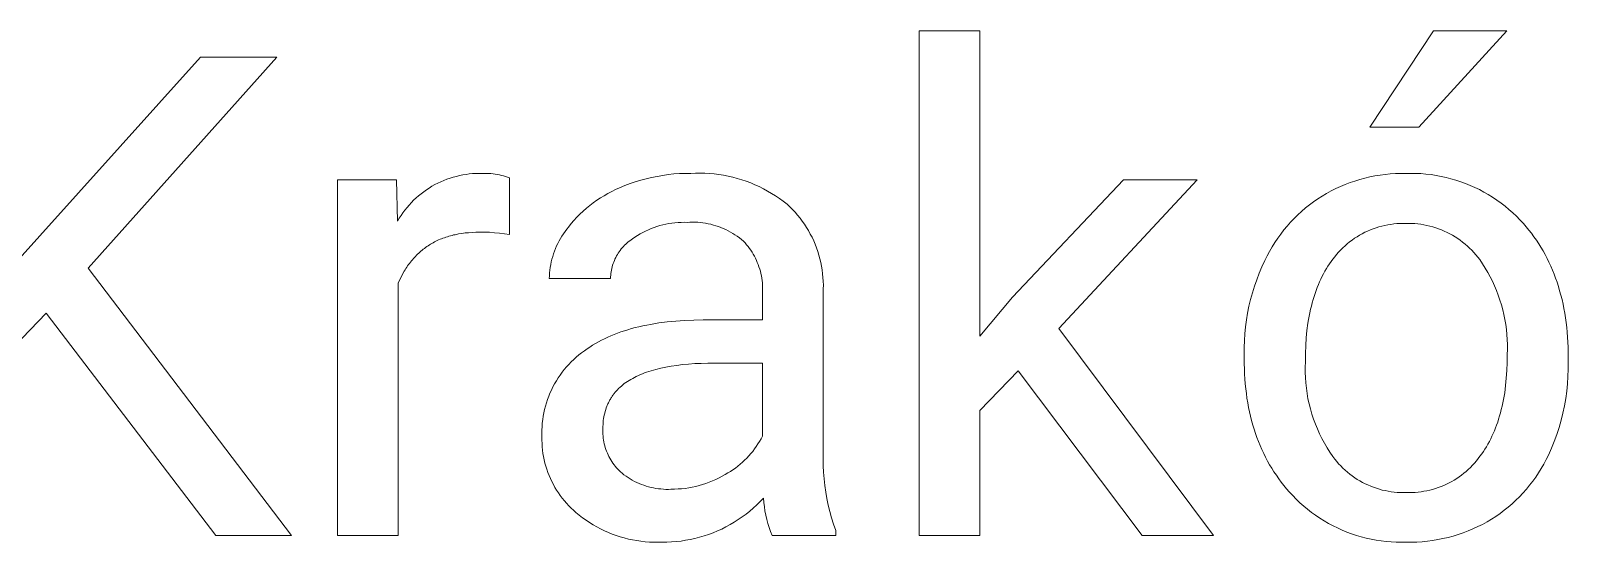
# Model space of a CAD drawing. Header units: millimetres. Extents: x 578 to 4608, y -138 to 2677.
# Drawn here: x 3871.7 to 3994.2, y 179.6 to 220.4 of the extents above; entities that cross this region are included whole.
import ezdxf

# ---------------------------------------------------------------- set-up
doc = ezdxf.new("R2010")
doc.units = ezdxf.units.MM
doc.header["$MEASUREMENT"] = 0
doc.layers.add('Domyślny', color=7, linetype='Continuous', true_color=0x000000)

msp = doc.modelspace()

# ---------------------------------------------------------------- linework, layer by layer
at = {"layer": 'Domyślny', "color": 18, "lineweight": 15, "true_color": 0x000000}
for p, q in [((3942.45, 180.17), (3942.45, 220.43)), ((3942.45, 220.43), (3947.3, 220.43)), ((3947.3, 220.43), (3947.3, 196.08)), ((3978.37, 212.74), (3983.43, 220.43)), ((3989.29, 220.43), (3982.27, 212.73)), ((3983.43, 220.43), (3989.29, 220.43)), ((3868.24, 199.46), (3885.21, 218.33)), ((3891.29, 218.33), (3876.27, 201.49)), ((3885.21, 218.33), (3891.29, 218.33)), ((3982.27, 212.73), (3978.37, 212.74)), ((3896.12, 180.17), (3896.12, 208.53)), ((3896.12, 208.53), (3900.83, 208.53)), ((3900.83, 208.53), (3900.91, 205.26)), ((3903.88, 208.16), (3904.11, 208.28)), ((3904.11, 208.28), (3904.35, 208.39)), ((3904.35, 208.39), (3904.59, 208.49)), ((3904.59, 208.49), (3904.84, 208.59)), ((3904.84, 208.59), (3905.09, 208.68)), ((3905.09, 208.68), (3905.34, 208.75)), ((3905.34, 208.75), (3905.59, 208.82)), ((3905.59, 208.82), (3905.85, 208.88)), ((3905.85, 208.88), (3906.1, 208.94)), ((3906.1, 208.94), (3906.36, 208.98)), ((3906.36, 208.98), (3906.62, 209.01)), ((3906.62, 209.01), (3906.89, 209.04)), ((3906.89, 209.04), (3907.15, 209.05)), ((3907.15, 209.05), (3907.41, 209.06)), ((3907.41, 209.06), (3907.67, 209.05)), ((3907.67, 209.05), (3907.84, 209.06)), ((3907.84, 209.06), (3908.01, 209.06)), ((3908.01, 209.06), (3908.18, 209.06)), ((3908.18, 209.06), (3908.35, 209.04)), ((3908.35, 209.04), (3908.52, 209.03)), ((3908.52, 209.03), (3908.68, 209)), ((3908.68, 209), (3908.85, 208.98)), ((3908.85, 208.98), (3909.02, 208.94)), ((3909.02, 208.94), (3909.18, 208.9)), ((3909.18, 208.9), (3909.34, 208.86)), ((3909.34, 208.86), (3909.5, 208.81)), ((3909.5, 208.81), (3909.66, 208.75)), ((3909.66, 208.75), (3909.82, 208.69)), ((3909.82, 208.69), (3909.82, 204.18)), ((3919.01, 208.08), (3919.43, 208.24)), ((3919.43, 208.24), (3919.85, 208.38)), ((3919.85, 208.38), (3920.28, 208.51)), ((3920.28, 208.51), (3920.71, 208.63)), ((3920.71, 208.63), (3921.15, 208.73)), ((3921.15, 208.73), (3921.59, 208.82)), ((3921.59, 208.82), (3922.03, 208.9)), ((3922.03, 208.9), (3922.47, 208.96)), ((3922.47, 208.96), (3922.92, 209.01)), ((3922.92, 209.01), (3923.37, 209.04)), ((3923.37, 209.04), (3923.81, 209.06)), ((3923.81, 209.06), (3924.26, 209.06)), ((3924.26, 209.06), (3924.64, 209.07)), ((3924.64, 209.07), (3925.01, 209.08)), ((3925.01, 209.08), (3925.39, 209.07)), ((3925.39, 209.07), (3925.76, 209.05)), ((3925.76, 209.05), (3926.13, 209.01)), ((3926.13, 209.01), (3926.51, 208.97)), ((3926.51, 208.97), (3926.88, 208.91)), ((3926.88, 208.91), (3927.24, 208.84)), ((3927.24, 208.84), (3927.61, 208.75)), ((3927.61, 208.75), (3927.97, 208.66)), ((3927.97, 208.66), (3928.33, 208.55)), ((3928.33, 208.55), (3928.68, 208.43)), ((3928.68, 208.43), (3929.04, 208.3)), ((3929.04, 208.3), (3929.38, 208.15)), ((3949.9, 199.2), (3958.73, 208.54)), ((3964.62, 208.54), (3953.59, 196.69)), ((3958.73, 208.54), (3964.62, 208.54)), ((3976.4, 208.17), (3976.79, 208.32)), ((3976.79, 208.32), (3977.18, 208.45)), ((3977.18, 208.45), (3977.57, 208.57)), ((3977.57, 208.57), (3977.97, 208.68)), ((3977.97, 208.68), (3978.37, 208.77)), ((3978.37, 208.77), (3978.77, 208.85)), ((3978.77, 208.85), (3979.18, 208.92)), ((3979.18, 208.92), (3979.58, 208.97)), ((3979.58, 208.97), (3979.99, 209.01)), ((3979.99, 209.01), (3980.4, 209.04)), ((3980.4, 209.04), (3980.81, 209.05)), ((3980.81, 209.05), (3981.22, 209.05)), ((3981.22, 209.05), (3981.63, 209.06)), ((3981.63, 209.06), (3982.03, 209.06)), ((3982.03, 209.06), (3982.44, 209.04)), ((3982.44, 209.04), (3982.84, 209)), ((3982.84, 209), (3983.25, 208.96)), ((3983.25, 208.96), (3983.65, 208.9)), ((3983.65, 208.9), (3984.04, 208.82)), ((3984.04, 208.82), (3984.44, 208.73)), ((3984.44, 208.73), (3984.83, 208.63)), ((3984.83, 208.63), (3985.22, 208.52)), ((3985.22, 208.52), (3985.61, 208.39)), ((3985.61, 208.39), (3985.99, 208.25)), ((3985.99, 208.25), (3986.36, 208.1)), ((3902.19, 206.91), (3902.38, 207.1)), ((3902.38, 207.1), (3902.58, 207.27)), ((3902.58, 207.27), (3902.78, 207.44)), ((3902.78, 207.44), (3902.99, 207.59)), ((3902.99, 207.59), (3903.21, 207.75)), ((3903.21, 207.75), (3903.43, 207.89)), ((3903.43, 207.89), (3903.65, 208.03)), ((3903.65, 208.03), (3903.88, 208.16)), ((3916.78, 206.91), (3917.07, 207.1)), ((3917.07, 207.1), (3917.36, 207.28)), ((3917.36, 207.28), (3917.66, 207.45)), ((3917.66, 207.45), (3917.97, 207.61)), ((3917.97, 207.61), (3918.28, 207.76)), ((3918.28, 207.76), (3918.6, 207.9)), ((3918.6, 207.9), (3919.01, 208.08)), ((3929.38, 208.15), (3929.72, 208)), ((3929.72, 208), (3930.06, 207.83)), ((3930.06, 207.83), (3930.39, 207.65)), ((3930.39, 207.65), (3930.71, 207.46)), ((3930.71, 207.46), (3931.03, 207.26)), ((3931.03, 207.26), (3931.34, 207.05)), ((3931.34, 207.05), (3931.64, 206.83)), ((3973.89, 206.8), (3974.22, 207.03)), ((3974.22, 207.03), (3974.57, 207.25)), ((3974.57, 207.25), (3974.92, 207.46)), ((3974.92, 207.46), (3975.28, 207.66)), ((3975.28, 207.66), (3975.65, 207.84)), ((3975.65, 207.84), (3976.03, 208.01)), ((3976.03, 208.01), (3976.4, 208.17)), ((3986.36, 208.1), (3986.73, 207.94)), ((3986.73, 207.94), (3987.1, 207.76)), ((3987.1, 207.76), (3987.45, 207.57)), ((3987.45, 207.57), (3987.8, 207.37)), ((3987.8, 207.37), (3988.15, 207.15)), ((3988.15, 207.15), (3988.49, 206.93)), ((3901.19, 205.7), (3901.34, 205.92)), ((3901.34, 205.92), (3901.49, 206.13)), ((3901.49, 206.13), (3901.66, 206.34)), ((3901.66, 206.34), (3901.83, 206.53)), ((3901.83, 206.53), (3902.01, 206.73)), ((3902.01, 206.73), (3902.19, 206.91)), ((3915.2, 205.56), (3915.44, 205.81)), ((3915.44, 205.81), (3915.69, 206.05)), ((3915.69, 206.05), (3915.95, 206.28)), ((3915.95, 206.28), (3916.22, 206.5)), ((3916.22, 206.5), (3916.49, 206.71)), ((3916.49, 206.71), (3916.78, 206.91)), ((3931.64, 206.83), (3931.94, 206.6)), ((3931.94, 206.6), (3932.16, 206.39)), ((3932.16, 206.39), (3932.37, 206.18)), ((3932.37, 206.18), (3932.58, 205.96)), ((3932.58, 205.96), (3932.78, 205.73)), ((3972.63, 205.75), (3972.93, 206.03)), ((3972.93, 206.03), (3973.24, 206.3)), ((3973.24, 206.3), (3973.56, 206.55)), ((3973.56, 206.55), (3973.89, 206.8)), ((3988.49, 206.93), (3988.82, 206.69)), ((3988.82, 206.69), (3989.14, 206.44)), ((3989.14, 206.44), (3989.45, 206.19)), ((3989.45, 206.19), (3989.75, 205.92)), ((3989.75, 205.92), (3990.05, 205.64)), ((3900.91, 205.26), (3901.04, 205.48)), ((3901.04, 205.48), (3901.19, 205.7)), ((3914.25, 204.42), (3914.38, 204.6)), ((3914.38, 204.6), (3914.52, 204.78)), ((3914.52, 204.78), (3914.74, 205.05)), ((3914.74, 205.05), (3914.96, 205.31)), ((3914.96, 205.31), (3915.2, 205.56)), ((3921.12, 204.65), (3920.89, 204.56)), ((3921.34, 204.74), (3921.12, 204.65)), ((3921.57, 204.82), (3921.34, 204.74)), ((3921.81, 204.89), (3921.57, 204.82)), ((3922.04, 204.95), (3921.81, 204.89)), ((3922.28, 205), (3922.04, 204.95)), ((3922.52, 205.05), (3922.28, 205)), ((3922.76, 205.09), (3922.52, 205.05)), ((3923.01, 205.12), (3922.76, 205.09)), ((3923.25, 205.14), (3923.01, 205.12)), ((3923.49, 205.15), (3923.25, 205.14)), ((3923.74, 205.16), (3923.49, 205.15)), ((3923.98, 205.15), (3923.74, 205.16)), ((3924.19, 205.16), (3923.98, 205.15)), ((3924.4, 205.17), (3924.19, 205.16)), ((3924.61, 205.17), (3924.4, 205.17)), ((3924.82, 205.16), (3924.61, 205.17)), ((3925.03, 205.14), (3924.82, 205.16)), ((3925.24, 205.11), (3925.03, 205.14)), ((3925.45, 205.08), (3925.24, 205.11)), ((3925.66, 205.04), (3925.45, 205.08)), ((3925.87, 205), (3925.66, 205.04)), ((3926.07, 204.94), (3925.87, 205)), ((3926.27, 204.88), (3926.07, 204.94)), ((3926.47, 204.82), (3926.27, 204.88)), ((3926.67, 204.74), (3926.47, 204.82)), ((3926.86, 204.66), (3926.67, 204.74)), ((3927.06, 204.58), (3926.86, 204.66)), ((3927.25, 204.48), (3927.06, 204.58)), ((3932.78, 205.73), (3932.97, 205.49)), ((3932.97, 205.49), (3933.15, 205.25)), ((3933.15, 205.25), (3933.32, 205)), ((3933.32, 205), (3933.49, 204.75)), ((3933.49, 204.75), (3933.64, 204.49)), ((3971.52, 204.55), (3971.78, 204.86)), ((3971.78, 204.86), (3972.05, 205.17)), ((3972.05, 205.17), (3972.33, 205.46)), ((3972.33, 205.46), (3972.63, 205.75)), ((3978.64, 204.64), (3978.41, 204.55)), ((3978.86, 204.72), (3978.64, 204.64)), ((3979.09, 204.79), (3978.86, 204.72)), ((3979.32, 204.85), (3979.09, 204.79)), ((3979.56, 204.91), (3979.32, 204.85)), ((3979.79, 204.95), (3979.56, 204.91)), ((3980.03, 204.99), (3979.79, 204.95)), ((3980.27, 205.03), (3980.03, 204.99)), ((3980.51, 205.05), (3980.27, 205.03)), ((3980.74, 205.06), (3980.51, 205.05)), ((3980.98, 205.07), (3980.74, 205.06)), ((3981.22, 205.07), (3980.98, 205.07)), ((3981.47, 205.07), (3981.22, 205.07)), ((3981.71, 205.06), (3981.47, 205.07)), ((3981.95, 205.05), (3981.71, 205.06)), ((3982.2, 205.03), (3981.95, 205.05)), ((3982.44, 205), (3982.2, 205.03)), ((3982.68, 204.96), (3982.44, 205)), ((3982.92, 204.91), (3982.68, 204.96)), ((3983.16, 204.85), (3982.92, 204.91)), ((3983.39, 204.79), (3983.16, 204.85)), ((3983.62, 204.72), (3983.39, 204.79)), ((3983.85, 204.64), (3983.62, 204.72)), ((3984.08, 204.55), (3983.85, 204.64)), ((3990.05, 205.64), (3990.33, 205.35)), ((3990.33, 205.35), (3990.61, 205.05)), ((3990.61, 205.05), (3990.83, 204.8)), ((3990.83, 204.8), (3991.04, 204.54)), ((3903.44, 203.35), (3903.34, 203.28)), ((3903.54, 203.41), (3903.44, 203.35)), ((3903.64, 203.47), (3903.54, 203.41)), ((3903.75, 203.53), (3903.64, 203.47)), ((3903.85, 203.59), (3903.75, 203.53)), ((3903.96, 203.64), (3903.85, 203.59)), ((3904.07, 203.7), (3903.96, 203.64)), ((3904.18, 203.75), (3904.07, 203.7)), ((3904.29, 203.8), (3904.18, 203.75)), ((3904.41, 203.84), (3904.29, 203.8)), ((3904.52, 203.89), (3904.41, 203.84)), ((3904.64, 203.93), (3904.52, 203.89)), ((3904.76, 203.97), (3904.64, 203.93)), ((3904.88, 204.01), (3904.76, 203.97)), ((3905, 204.05), (3904.88, 204.01)), ((3905.12, 204.08), (3905, 204.05)), ((3905.25, 204.11), (3905.12, 204.08)), ((3905.37, 204.15), (3905.25, 204.11)), ((3905.5, 204.17), (3905.37, 204.15)), ((3905.76, 204.23), (3905.5, 204.17)), ((3906.02, 204.27), (3905.76, 204.23)), ((3906.29, 204.31), (3906.02, 204.27)), ((3906.57, 204.33), (3906.29, 204.31)), ((3906.85, 204.35), (3906.57, 204.33)), ((3907.14, 204.37), (3906.85, 204.35)), ((3907.43, 204.37), (3907.14, 204.37)), ((3907.83, 204.37), (3907.43, 204.37)), ((3908.23, 204.36), (3907.83, 204.37)), ((3908.63, 204.33), (3908.23, 204.36)), ((3909.03, 204.29), (3908.63, 204.33)), ((3909.43, 204.24), (3909.03, 204.29)), ((3909.82, 204.18), (3909.43, 204.24)), ((3913.58, 203.27), (3913.67, 203.47)), ((3913.67, 203.47), (3913.77, 203.67)), ((3913.77, 203.67), (3913.88, 203.86)), ((3913.88, 203.86), (3914, 204.05)), ((3914, 204.05), (3914.12, 204.24)), ((3914.12, 204.24), (3914.25, 204.42)), ((3919.09, 203.42), (3919, 203.33)), ((3919.19, 203.51), (3919.09, 203.42)), ((3919.29, 203.6), (3919.19, 203.51)), ((3919.4, 203.68), (3919.29, 203.6)), ((3919.51, 203.76), (3919.4, 203.68)), ((3919.62, 203.84), (3919.51, 203.76)), ((3919.82, 203.98), (3919.62, 203.84)), ((3920.03, 204.11), (3919.82, 203.98)), ((3920.24, 204.23), (3920.03, 204.11)), ((3920.45, 204.35), (3920.24, 204.23)), ((3920.67, 204.46), (3920.45, 204.35)), ((3920.89, 204.56), (3920.67, 204.46)), ((3927.43, 204.38), (3927.25, 204.48)), ((3927.61, 204.27), (3927.43, 204.38)), ((3927.79, 204.16), (3927.61, 204.27)), ((3927.97, 204.04), (3927.79, 204.16)), ((3928.14, 203.92), (3927.97, 204.04)), ((3928.3, 203.79), (3928.14, 203.92)), ((3928.46, 203.65), (3928.3, 203.79)), ((3928.59, 203.51), (3928.46, 203.65)), ((3928.71, 203.37), (3928.59, 203.51)), ((3928.83, 203.23), (3928.71, 203.37)), ((3933.64, 204.49), (3933.79, 204.22)), ((3933.79, 204.22), (3933.93, 203.96)), ((3933.93, 203.96), (3934.06, 203.68)), ((3934.06, 203.68), (3934.18, 203.4)), ((3934.18, 203.4), (3934.29, 203.12)), ((3970.58, 203.2), (3970.8, 203.55)), ((3970.8, 203.55), (3971.03, 203.89)), ((3971.03, 203.89), (3971.27, 204.22)), ((3971.27, 204.22), (3971.52, 204.55)), ((3976.57, 203.44), (3976.39, 203.29)), ((3976.76, 203.59), (3976.57, 203.44)), ((3976.95, 203.74), (3976.76, 203.59)), ((3977.15, 203.88), (3976.95, 203.74)), ((3977.35, 204.01), (3977.15, 203.88)), ((3977.55, 204.13), (3977.35, 204.01)), ((3977.76, 204.25), (3977.55, 204.13)), ((3977.98, 204.36), (3977.76, 204.25)), ((3978.19, 204.46), (3977.98, 204.36)), ((3978.41, 204.55), (3978.19, 204.46)), ((3984.3, 204.45), (3984.08, 204.55)), ((3984.53, 204.35), (3984.3, 204.45)), ((3984.74, 204.24), (3984.53, 204.35)), ((3984.96, 204.12), (3984.74, 204.24)), ((3985.16, 204), (3984.96, 204.12)), ((3985.37, 203.86), (3985.16, 204)), ((3985.57, 203.72), (3985.37, 203.86)), ((3985.76, 203.58), (3985.57, 203.72)), ((3985.95, 203.42), (3985.76, 203.58)), ((3986.14, 203.26), (3985.95, 203.42)), ((3991.04, 204.54), (3991.25, 204.28)), ((3991.25, 204.28), (3991.44, 204.01)), ((3991.44, 204.01), (3991.64, 203.73)), ((3991.64, 203.73), (3991.82, 203.45)), ((3991.82, 203.45), (3992, 203.17)), ((3902.09, 202.17), (3902.01, 202.08)), ((3902.17, 202.26), (3902.09, 202.17)), ((3902.25, 202.35), (3902.17, 202.26)), ((3902.33, 202.44), (3902.25, 202.35)), ((3902.42, 202.53), (3902.33, 202.44)), ((3902.5, 202.61), (3902.42, 202.53)), ((3902.59, 202.7), (3902.5, 202.61)), ((3902.68, 202.78), (3902.59, 202.7)), ((3902.77, 202.85), (3902.68, 202.78)), ((3902.86, 202.93), (3902.77, 202.85)), ((3902.95, 203.01), (3902.86, 202.93)), ((3903.05, 203.08), (3902.95, 203.01)), ((3903.14, 203.15), (3903.05, 203.08)), ((3903.24, 203.22), (3903.14, 203.15)), ((3903.34, 203.28), (3903.24, 203.22)), ((3913.15, 202), (3913.21, 202.21)), ((3913.21, 202.21), (3913.27, 202.43)), ((3913.27, 202.43), (3913.33, 202.64)), ((3913.33, 202.64), (3913.41, 202.85)), ((3913.41, 202.85), (3913.49, 203.06)), ((3913.49, 203.06), (3913.58, 203.27)), ((3918.23, 202.23), (3918.18, 202.11)), ((3918.29, 202.35), (3918.23, 202.23)), ((3918.35, 202.47), (3918.29, 202.35)), ((3918.42, 202.59), (3918.35, 202.47)), ((3918.49, 202.7), (3918.42, 202.59)), ((3918.57, 202.81), (3918.49, 202.7)), ((3918.64, 202.92), (3918.57, 202.81)), ((3918.73, 203.03), (3918.64, 202.92)), ((3918.81, 203.13), (3918.73, 203.03)), ((3918.9, 203.23), (3918.81, 203.13)), ((3919, 203.33), (3918.9, 203.23)), ((3928.94, 203.08), (3928.83, 203.23)), ((3929.05, 202.93), (3928.94, 203.08)), ((3929.15, 202.78), (3929.05, 202.93)), ((3929.24, 202.62), (3929.15, 202.78)), ((3929.34, 202.46), (3929.24, 202.62)), ((3929.42, 202.29), (3929.34, 202.46)), ((3929.5, 202.12), (3929.42, 202.29)), ((3929.57, 201.95), (3929.5, 202.12)), ((3934.29, 203.12), (3934.39, 202.83)), ((3934.39, 202.83), (3934.48, 202.54)), ((3934.48, 202.54), (3934.56, 202.25)), ((3934.56, 202.25), (3934.62, 201.96)), ((3969.77, 201.61), (3970, 202.11)), ((3970, 202.11), (3970.18, 202.48)), ((3970.18, 202.48), (3970.38, 202.84)), ((3970.38, 202.84), (3970.58, 203.2)), ((3975.43, 202.22), (3975.29, 202.04)), ((3975.57, 202.41), (3975.43, 202.22)), ((3975.72, 202.6), (3975.57, 202.41)), ((3975.88, 202.78), (3975.72, 202.6)), ((3976.05, 202.95), (3975.88, 202.78)), ((3976.22, 203.12), (3976.05, 202.95)), ((3976.39, 203.29), (3976.22, 203.12)), ((3986.31, 203.1), (3986.14, 203.26)), ((3986.49, 202.93), (3986.31, 203.1)), ((3986.65, 202.75), (3986.49, 202.93)), ((3986.81, 202.56), (3986.65, 202.75)), ((3986.97, 202.38), (3986.81, 202.56)), ((3987.12, 202.18), (3986.97, 202.38)), ((3987.34, 201.85), (3987.12, 202.18)), ((3992, 203.17), (3992.17, 202.88)), ((3992.17, 202.88), (3992.33, 202.58)), ((3992.33, 202.58), (3992.49, 202.28)), ((3992.49, 202.28), (3992.64, 201.98)), ((3876.27, 201.49), (3892.47, 180.18)), ((3901.31, 201.03), (3901.19, 200.79)), ((3901.44, 201.25), (3901.31, 201.03)), ((3901.51, 201.36), (3901.44, 201.25)), ((3901.57, 201.47), (3901.51, 201.36)), ((3901.64, 201.58), (3901.57, 201.47)), ((3901.71, 201.68), (3901.64, 201.58)), ((3901.79, 201.78), (3901.71, 201.68)), ((3901.86, 201.88), (3901.79, 201.78)), ((3901.93, 201.98), (3901.86, 201.88)), ((3902.01, 202.08), (3901.93, 201.98)), ((3912.99, 200.67), (3913, 200.89)), ((3913, 200.89), (3913.01, 201.12)), ((3913.01, 201.12), (3913.04, 201.34)), ((3913.04, 201.34), (3913.07, 201.56)), ((3913.07, 201.56), (3913.11, 201.78)), ((3913.11, 201.78), (3913.15, 202)), ((3917.89, 200.94), (3917.88, 200.8)), ((3917.9, 201.07), (3917.89, 200.94)), ((3917.92, 201.21), (3917.9, 201.07)), ((3917.94, 201.34), (3917.92, 201.21)), ((3917.97, 201.47), (3917.94, 201.34)), ((3918, 201.6), (3917.97, 201.47)), ((3918.04, 201.73), (3918, 201.6)), ((3918.08, 201.86), (3918.04, 201.73)), ((3918.13, 201.98), (3918.08, 201.86)), ((3918.18, 202.11), (3918.13, 201.98)), ((3929.64, 201.78), (3929.57, 201.95)), ((3929.7, 201.61), (3929.64, 201.78)), ((3929.76, 201.43), (3929.7, 201.61)), ((3929.81, 201.25), (3929.76, 201.43)), ((3929.85, 201.07), (3929.81, 201.25)), ((3929.89, 200.89), (3929.85, 201.07)), ((3929.92, 200.71), (3929.89, 200.89)), ((3934.62, 201.96), (3934.68, 201.66)), ((3934.68, 201.66), (3934.73, 201.36)), ((3934.73, 201.36), (3934.77, 201.06)), ((3934.77, 201.06), (3934.8, 200.76)), ((3969.36, 200.58), (3969.56, 201.1)), ((3969.56, 201.1), (3969.77, 201.61)), ((3974.68, 201.06), (3974.57, 200.85)), ((3974.79, 201.26), (3974.68, 201.06)), ((3974.91, 201.46), (3974.79, 201.26)), ((3975.03, 201.66), (3974.91, 201.46)), ((3975.16, 201.85), (3975.03, 201.66)), ((3975.29, 202.04), (3975.16, 201.85)), ((3987.56, 201.51), (3987.34, 201.85)), ((3987.76, 201.16), (3987.56, 201.51)), ((3987.95, 200.81), (3987.76, 201.16)), ((3992.64, 201.98), (3992.78, 201.67)), ((3992.78, 201.67), (3992.92, 201.35)), ((3992.92, 201.35), (3993.05, 201.03)), ((3993.05, 201.03), (3993.17, 200.7)), ((3901.07, 200.55), (3900.96, 200.3)), ((3900.96, 200.3), (3900.96, 180.17)), ((3901.19, 200.79), (3901.07, 200.55)), ((3917.87, 200.67), (3912.99, 200.67)), ((3917.88, 200.8), (3917.87, 200.67)), ((3929.95, 200.52), (3929.92, 200.71)), ((3929.97, 200.34), (3929.95, 200.52)), ((3929.98, 200.15), (3929.97, 200.34)), ((3929.99, 199.97), (3929.98, 200.15)), ((3929.98, 199.6), (3929.99, 199.78)), ((3929.99, 199.78), (3929.99, 199.97)), ((3934.8, 200.76), (3934.82, 200.46)), ((3934.82, 200.46), (3934.83, 200.15)), ((3934.83, 200.15), (3934.82, 199.85)), ((3934.82, 199.85), (3934.82, 186.81)), ((3969.02, 199.53), (3969.18, 200.06)), ((3969.18, 200.06), (3969.36, 200.58)), ((3974.09, 199.72), (3974, 199.48)), ((3974.18, 199.96), (3974.09, 199.72)), ((3974.27, 200.19), (3974.18, 199.96)), ((3974.36, 200.41), (3974.27, 200.19)), ((3974.47, 200.63), (3974.36, 200.41)), ((3974.57, 200.85), (3974.47, 200.63)), ((3988.13, 200.45), (3987.95, 200.81)), ((3988.3, 200.09), (3988.13, 200.45)), ((3988.46, 199.72), (3988.3, 200.09)), ((3988.6, 199.34), (3988.46, 199.72)), ((3993.17, 200.7), (3993.29, 200.37)), ((3993.29, 200.37), (3993.39, 200.04)), ((3993.39, 200.04), (3993.49, 199.7)), ((3993.49, 199.7), (3993.59, 199.35)), ((3929.98, 197.37), (3929.98, 199.6)), ((3947.3, 196.08), (3949.9, 199.2)), ((3968.63, 197.92), (3968.74, 198.46)), ((3968.74, 198.46), (3968.87, 199)), ((3968.87, 199), (3969.02, 199.53)), ((3973.71, 198.48), (3973.65, 198.22)), ((3973.78, 198.74), (3973.71, 198.48)), ((3973.85, 198.99), (3973.78, 198.74)), ((3973.92, 199.24), (3973.85, 198.99)), ((3974, 199.48), (3973.92, 199.24)), ((3988.73, 198.96), (3988.6, 199.34)), ((3988.85, 198.58), (3988.73, 198.96)), ((3988.96, 198.19), (3988.85, 198.58)), ((3993.59, 199.35), (3993.68, 199)), ((3993.68, 199), (3993.76, 198.64)), ((3993.76, 198.64), (3993.83, 198.28)), ((3872.91, 197.92), (3868.24, 193.07)), ((3886.44, 180.18), (3872.91, 197.92)), ((3921.72, 197.13), (3922.38, 197.22)), ((3922.38, 197.22), (3923.07, 197.28)), ((3923.07, 197.28), (3923.78, 197.33)), ((3923.78, 197.33), (3924.51, 197.36)), ((3924.51, 197.36), (3925.26, 197.37)), ((3925.26, 197.37), (3929.98, 197.37)), ((3968.47, 196.82), (3968.54, 197.37)), ((3968.54, 197.37), (3968.63, 197.92)), ((3973.49, 197.4), (3973.44, 197.12)), ((3973.54, 197.68), (3973.49, 197.4)), ((3973.59, 197.95), (3973.54, 197.68)), ((3973.65, 198.22), (3973.59, 197.95)), ((3989.05, 197.8), (3988.96, 198.19)), ((3989.13, 197.41), (3989.05, 197.8)), ((3989.19, 197.01), (3989.13, 197.41)), ((3993.83, 198.28), (3993.89, 197.91)), ((3993.89, 197.91), (3993.95, 197.54)), ((3993.95, 197.54), (3994.01, 197.17)), ((3917.4, 195.87), (3917.65, 195.99)), ((3917.65, 195.99), (3917.9, 196.1)), ((3917.9, 196.1), (3918.16, 196.21)), ((3918.16, 196.21), (3918.43, 196.31)), ((3918.43, 196.31), (3918.7, 196.41)), ((3918.7, 196.41), (3918.98, 196.5)), ((3918.98, 196.5), (3919.26, 196.59)), ((3919.26, 196.59), (3919.55, 196.68)), ((3919.55, 196.68), (3919.84, 196.76)), ((3919.84, 196.76), (3920.14, 196.83)), ((3920.14, 196.83), (3920.45, 196.9)), ((3920.45, 196.9), (3920.76, 196.96)), ((3920.76, 196.96), (3921.07, 197.02)), ((3921.07, 197.02), (3921.72, 197.13)), ((3953.59, 196.69), (3965.91, 180.17)), ((3968.37, 195.72), (3968.41, 196.27)), ((3968.41, 196.27), (3968.47, 196.82)), ((3973.36, 196.54), (3973.3, 195.94)), ((3973.44, 197.12), (3973.36, 196.54)), ((3989.25, 196.62), (3989.19, 197.01)), ((3989.29, 196.22), (3989.25, 196.62)), ((3989.32, 195.82), (3989.29, 196.22)), ((3994.01, 197.17), (3994.05, 196.78)), ((3994.05, 196.78), (3994.09, 196.4)), ((3994.09, 196.4), (3994.12, 196)), ((3994.12, 196), (3994.14, 195.61)), ((3915.57, 194.75), (3915.79, 194.91)), ((3915.79, 194.91), (3916.01, 195.06)), ((3916.01, 195.06), (3916.22, 195.21)), ((3916.22, 195.21), (3916.45, 195.35)), ((3916.45, 195.35), (3916.68, 195.49)), ((3916.68, 195.49), (3916.91, 195.62)), ((3916.91, 195.62), (3917.15, 195.75)), ((3917.15, 195.75), (3917.4, 195.87)), ((3968.35, 195.17), (3968.37, 195.72)), ((3968.35, 194.61), (3968.35, 195.17)), ((3973.26, 195.33), (3973.23, 194.69)), ((3973.3, 195.94), (3973.26, 195.33)), ((3989.33, 195.42), (3989.32, 195.82)), ((3989.32, 194.61), (3989.33, 195.01)), ((3989.33, 195.01), (3989.33, 195.42)), ((3994.14, 195.61), (3994.16, 195.2)), ((3994.16, 195.2), (3994.18, 194.38)), ((3914.19, 193.41), (3914.37, 193.62)), ((3914.37, 193.62), (3914.55, 193.83)), ((3914.55, 193.83), (3914.74, 194.03)), ((3914.74, 194.03), (3914.94, 194.22)), ((3914.94, 194.22), (3915.14, 194.4)), ((3915.14, 194.4), (3915.35, 194.58)), ((3915.35, 194.58), (3915.57, 194.75)), ((3922.28, 193.61), (3921.87, 193.52)), ((3922.71, 193.68), (3922.28, 193.61)), ((3923.15, 193.75), (3922.71, 193.68)), ((3923.61, 193.81), (3923.15, 193.75)), ((3924.09, 193.85), (3923.61, 193.81)), ((3924.59, 193.89), (3924.09, 193.85)), ((3925.1, 193.91), (3924.59, 193.89)), ((3925.63, 193.93), (3925.1, 193.91)), ((3926.18, 193.93), (3925.63, 193.93)), ((3929.98, 193.93), (3926.18, 193.93)), ((3929.98, 188.11), (3929.98, 193.93)), ((3968.35, 194.28), (3968.35, 194.61)), ((3968.36, 193.87), (3968.35, 194.28)), ((3968.37, 193.46), (3968.36, 193.87)), ((3973.23, 194.04), (3973.21, 193.61)), ((3973.21, 193.61), (3973.21, 193.19)), ((3973.23, 194.69), (3973.23, 194.04)), ((3989.28, 193.34), (3989.31, 193.97)), ((3989.31, 193.97), (3989.32, 194.61)), ((3994.18, 194.04), (3994.17, 193.45)), ((3994.18, 194.38), (3994.18, 194.04)), ((3913.42, 192.27), (3913.56, 192.51)), ((3913.56, 192.51), (3913.7, 192.75)), ((3913.7, 192.75), (3913.86, 192.97)), ((3913.86, 192.97), (3914.02, 193.2)), ((3914.02, 193.2), (3914.19, 193.41)), ((3919.1, 192.38), (3918.97, 192.29)), ((3919.23, 192.46), (3919.1, 192.38)), ((3919.36, 192.55), (3919.23, 192.46)), ((3919.5, 192.63), (3919.36, 192.55)), ((3919.64, 192.71), (3919.5, 192.63)), ((3919.78, 192.79), (3919.64, 192.71)), ((3919.93, 192.86), (3919.78, 192.79)), ((3920.09, 192.94), (3919.93, 192.86)), ((3920.25, 193.01), (3920.09, 192.94)), ((3920.41, 193.07), (3920.25, 193.01)), ((3920.58, 193.14), (3920.41, 193.07)), ((3920.75, 193.2), (3920.58, 193.14)), ((3920.93, 193.26), (3920.75, 193.2)), ((3921.11, 193.32), (3920.93, 193.26)), ((3921.29, 193.37), (3921.11, 193.32)), ((3921.48, 193.43), (3921.29, 193.37)), ((3921.87, 193.52), (3921.48, 193.43)), ((3950.34, 193.3), (3947.3, 190.14)), ((3960.22, 180.17), (3950.34, 193.3)), ((3968.39, 193.06), (3968.37, 193.46)), ((3968.41, 192.67), (3968.39, 193.06)), ((3968.44, 192.28), (3968.41, 192.67)), ((3973.21, 193.19), (3973.23, 192.77)), ((3973.23, 192.77), (3973.26, 192.35)), ((3973.26, 192.35), (3973.31, 191.93)), ((3989.18, 192.14), (3989.24, 192.73)), ((3989.24, 192.73), (3989.28, 193.34)), ((3994.15, 192.86), (3994.11, 192.27)), ((3994.17, 193.45), (3994.15, 192.86)), ((3912.85, 191.02), (3912.95, 191.28)), ((3912.95, 191.28), (3913.05, 191.53)), ((3913.05, 191.53), (3913.17, 191.78)), ((3913.17, 191.78), (3913.29, 192.03)), ((3913.29, 192.03), (3913.42, 192.27)), ((3917.9, 191.12), (3917.86, 191.06)), ((3917.94, 191.18), (3917.9, 191.12)), ((3917.97, 191.24), (3917.94, 191.18)), ((3918.01, 191.3), (3917.97, 191.24)), ((3918.05, 191.36), (3918.01, 191.3)), ((3918.1, 191.41), (3918.05, 191.36)), ((3918.14, 191.47), (3918.1, 191.41)), ((3918.18, 191.53), (3918.14, 191.47)), ((3918.23, 191.58), (3918.18, 191.53)), ((3918.32, 191.69), (3918.23, 191.58)), ((3918.42, 191.79), (3918.32, 191.69)), ((3918.52, 191.9), (3918.42, 191.79)), ((3918.63, 192), (3918.52, 191.9)), ((3918.74, 192.1), (3918.63, 192)), ((3918.85, 192.19), (3918.74, 192.1)), ((3918.97, 192.29), (3918.85, 192.19)), ((3968.48, 191.89), (3968.44, 192.28)), ((3968.53, 191.51), (3968.48, 191.89)), ((3968.58, 191.14), (3968.53, 191.51)), ((3968.64, 190.77), (3968.58, 191.14)), ((3973.31, 191.93), (3973.37, 191.51)), ((3973.37, 191.51), (3973.44, 191.09)), ((3973.44, 191.09), (3973.53, 190.68)), ((3989.01, 191.02), (3989.06, 191.29)), ((3989.06, 191.29), (3989.11, 191.57)), ((3989.11, 191.57), (3989.18, 192.14)), ((3993.97, 191.1), (3993.87, 190.52)), ((3994.05, 191.68), (3993.97, 191.1)), ((3994.11, 192.27), (3994.05, 191.68)), ((3912.51, 189.69), (3912.56, 189.96)), ((3912.56, 189.96), (3912.62, 190.23)), ((3912.62, 190.23), (3912.69, 190.49)), ((3912.69, 190.49), (3912.77, 190.76)), ((3912.77, 190.76), (3912.85, 191.02)), ((3917.41, 189.94), (3917.38, 189.79)), ((3917.45, 190.08), (3917.41, 189.94)), ((3917.49, 190.22), (3917.45, 190.08)), ((3917.53, 190.36), (3917.49, 190.22)), ((3917.58, 190.49), (3917.53, 190.36)), ((3917.61, 190.56), (3917.58, 190.49)), ((3917.64, 190.62), (3917.61, 190.56)), ((3917.67, 190.69), (3917.64, 190.62)), ((3917.7, 190.75), (3917.67, 190.69)), ((3917.73, 190.81), (3917.7, 190.75)), ((3917.76, 190.88), (3917.73, 190.81)), ((3917.79, 190.94), (3917.76, 190.88)), ((3917.83, 191), (3917.79, 190.94)), ((3917.86, 191.06), (3917.83, 191)), ((3947.3, 190.14), (3947.3, 180.17)), ((3968.71, 190.4), (3968.64, 190.77)), ((3968.78, 190.04), (3968.71, 190.4)), ((3968.86, 189.69), (3968.78, 190.04)), ((3973.53, 190.68), (3973.64, 190.27)), ((3973.64, 190.27), (3973.75, 189.86)), ((3973.75, 189.86), (3973.89, 189.46)), ((3988.71, 189.72), (3988.78, 189.97)), ((3988.78, 189.97), (3988.84, 190.23)), ((3988.84, 190.23), (3988.91, 190.49)), ((3988.91, 190.49), (3988.96, 190.75)), ((3988.96, 190.75), (3989.01, 191.02)), ((3993.74, 189.94), (3993.6, 189.37)), ((3993.87, 190.52), (3993.74, 189.94)), ((3912.41, 188.59), (3912.42, 188.87)), ((3912.42, 188.87), (3912.44, 189.14)), ((3912.44, 189.14), (3912.47, 189.42)), ((3912.47, 189.42), (3912.51, 189.69)), ((3917.28, 189.03), (3917.27, 188.87)), ((3917.27, 188.87), (3917.27, 188.71)), ((3917.27, 188.71), (3917.27, 188.56)), ((3917.29, 189.19), (3917.28, 189.03)), ((3917.3, 189.35), (3917.29, 189.19)), ((3917.32, 189.5), (3917.3, 189.35)), ((3917.35, 189.65), (3917.32, 189.5)), ((3917.38, 189.79), (3917.35, 189.65)), ((3968.95, 189.34), (3968.86, 189.69)), ((3969.05, 188.99), (3968.95, 189.34)), ((3969.15, 188.65), (3969.05, 188.99)), ((3969.26, 188.32), (3969.15, 188.65)), ((3973.89, 189.46), (3974.03, 189.07)), ((3974.03, 189.07), (3974.19, 188.68)), ((3974.19, 188.68), (3974.36, 188.29)), ((3988.3, 188.53), (3988.39, 188.76)), ((3988.39, 188.76), (3988.47, 188.99)), ((3988.47, 188.99), (3988.56, 189.23)), ((3988.56, 189.23), (3988.63, 189.47)), ((3988.63, 189.47), (3988.71, 189.72)), ((3993.44, 188.8), (3993.26, 188.24)), ((3993.6, 189.37), (3993.44, 188.8)), ((3912.4, 188.32), (3912.41, 188.59)), ((3912.41, 188.04), (3912.4, 188.32)), ((3912.41, 187.78), (3912.41, 188.04)), ((3912.42, 187.52), (3912.41, 187.78)), ((3912.43, 187.25), (3912.42, 187.52)), ((3917.27, 188.56), (3917.27, 188.41)), ((3917.27, 188.41), (3917.27, 188.25)), ((3917.27, 188.25), (3917.28, 188.1)), ((3917.28, 188.1), (3917.3, 187.94)), ((3917.3, 187.94), (3917.32, 187.79)), ((3917.32, 187.79), (3917.35, 187.64)), ((3917.35, 187.64), (3917.38, 187.49)), ((3917.38, 187.49), (3917.42, 187.34)), ((3929.49, 187.28), (3929.62, 187.48)), ((3929.62, 187.48), (3929.75, 187.69)), ((3929.75, 187.69), (3929.87, 187.9)), ((3929.87, 187.9), (3929.98, 188.11)), ((3969.37, 187.99), (3969.26, 188.32)), ((3969.5, 187.67), (3969.37, 187.99)), ((3969.63, 187.35), (3969.5, 187.67)), ((3974.36, 188.29), (3974.55, 187.91)), ((3974.55, 187.91), (3974.75, 187.54)), ((3974.75, 187.54), (3974.96, 187.17)), ((3987.66, 187.26), (3987.77, 187.46)), ((3987.77, 187.46), (3987.89, 187.67)), ((3987.89, 187.67), (3988, 187.88)), ((3988, 187.88), (3988.1, 188.09)), ((3988.1, 188.09), (3988.2, 188.31)), ((3988.2, 188.31), (3988.3, 188.53)), ((3993.06, 187.69), (3992.84, 187.14)), ((3993.26, 188.24), (3993.06, 187.69)), ((3912.46, 186.99), (3912.43, 187.25)), ((3912.49, 186.73), (3912.46, 186.99)), ((3912.54, 186.47), (3912.49, 186.73)), ((3912.59, 186.22), (3912.54, 186.47)), ((3912.65, 185.96), (3912.59, 186.22)), ((3917.42, 187.34), (3917.46, 187.19)), ((3917.46, 187.19), (3917.51, 187.05)), ((3917.51, 187.05), (3917.56, 186.9)), ((3917.56, 186.9), (3917.62, 186.76)), ((3917.62, 186.76), (3917.68, 186.62)), ((3917.68, 186.62), (3917.75, 186.48)), ((3917.75, 186.48), (3917.82, 186.35)), ((3917.82, 186.35), (3917.9, 186.21)), ((3917.9, 186.21), (3917.98, 186.08)), ((3928.56, 186.18), (3928.73, 186.35)), ((3928.73, 186.35), (3928.9, 186.53)), ((3928.9, 186.53), (3929.06, 186.71)), ((3929.06, 186.71), (3929.21, 186.89)), ((3929.21, 186.89), (3929.35, 187.08)), ((3929.35, 187.08), (3929.49, 187.28)), ((3934.82, 186.81), (3934.81, 186.28)), ((3934.81, 186.28), (3934.82, 185.75)), ((3969.76, 187.03), (3969.63, 187.35)), ((3969.91, 186.72), (3969.76, 187.03)), ((3970.06, 186.42), (3969.91, 186.72)), ((3970.22, 186.12), (3970.06, 186.42)), ((3974.96, 187.17), (3975.19, 186.82)), ((3975.19, 186.82), (3975.43, 186.47)), ((3975.43, 186.47), (3975.57, 186.27)), ((3975.57, 186.27), (3975.73, 186.09)), ((3986.86, 186.13), (3987, 186.32)), ((3987, 186.32), (3987.14, 186.51)), ((3987.14, 186.51), (3987.28, 186.69)), ((3987.28, 186.69), (3987.41, 186.88)), ((3987.41, 186.88), (3987.53, 187.07)), ((3987.53, 187.07), (3987.66, 187.26)), ((3992.42, 186.23), (3992.23, 185.88)), ((3992.6, 186.6), (3992.42, 186.23)), ((3992.84, 187.14), (3992.6, 186.6)), ((3912.72, 185.71), (3912.65, 185.96)), ((3912.8, 185.46), (3912.72, 185.71)), ((3912.89, 185.21), (3912.8, 185.46)), ((3912.98, 184.96), (3912.89, 185.21)), ((3913.09, 184.72), (3912.98, 184.96)), ((3917.98, 186.08), (3918.07, 185.95)), ((3918.07, 185.95), (3918.16, 185.83)), ((3918.16, 185.83), (3918.25, 185.71)), ((3918.25, 185.71), (3918.35, 185.59)), ((3918.35, 185.59), (3918.45, 185.48)), ((3918.45, 185.48), (3918.56, 185.37)), ((3918.56, 185.37), (3918.67, 185.26)), ((3918.67, 185.26), (3918.79, 185.16)), ((3918.79, 185.16), (3918.94, 185.03)), ((3918.94, 185.03), (3919.11, 184.91)), ((3926.77, 184.91), (3927.01, 185.05)), ((3927.01, 185.05), (3927.22, 185.17)), ((3927.22, 185.17), (3927.43, 185.29)), ((3927.43, 185.29), (3927.63, 185.42)), ((3927.63, 185.42), (3927.83, 185.56)), ((3927.83, 185.56), (3928.02, 185.71)), ((3928.02, 185.71), (3928.2, 185.86)), ((3928.2, 185.86), (3928.39, 186.02)), ((3928.39, 186.02), (3928.56, 186.18)), ((3934.82, 185.75), (3934.84, 185.22)), ((3934.84, 185.22), (3934.89, 184.7)), ((3970.38, 185.83), (3970.22, 186.12)), ((3970.55, 185.54), (3970.38, 185.83)), ((3970.73, 185.26), (3970.55, 185.54)), ((3970.92, 184.98), (3970.73, 185.26)), ((3971.11, 184.7), (3970.92, 184.98)), ((3975.73, 186.09), (3975.88, 185.9)), ((3975.88, 185.9), (3976.05, 185.73)), ((3976.05, 185.73), (3976.22, 185.55)), ((3976.22, 185.55), (3976.4, 185.39)), ((3976.4, 185.39), (3976.58, 185.23)), ((3976.58, 185.23), (3976.77, 185.08)), ((3976.77, 185.08), (3976.96, 184.93)), ((3985.48, 184.86), (3985.67, 185)), ((3985.67, 185), (3985.86, 185.14)), ((3985.86, 185.14), (3986.04, 185.29)), ((3986.04, 185.29), (3986.21, 185.45)), ((3986.21, 185.45), (3986.38, 185.61)), ((3986.38, 185.61), (3986.55, 185.78)), ((3986.55, 185.78), (3986.7, 185.95)), ((3986.7, 185.95), (3986.86, 186.13)), ((3991.81, 185.18), (3991.58, 184.84)), ((3992.03, 185.52), (3991.81, 185.18)), ((3992.23, 185.88), (3992.03, 185.52)), ((3913.2, 184.48), (3913.09, 184.72)), ((3913.32, 184.25), (3913.2, 184.48)), ((3913.45, 184.02), (3913.32, 184.25)), ((3913.58, 183.8), (3913.45, 184.02)), ((3913.72, 183.58), (3913.58, 183.8)), ((3919.11, 184.91), (3919.27, 184.8)), ((3919.27, 184.8), (3919.44, 184.7)), ((3919.44, 184.7), (3919.61, 184.6)), ((3919.61, 184.6), (3919.79, 184.5)), ((3919.79, 184.5), (3919.97, 184.41)), ((3919.97, 184.41), (3920.15, 184.33)), ((3920.15, 184.33), (3920.34, 184.25)), ((3920.34, 184.25), (3920.53, 184.19)), ((3920.53, 184.19), (3920.72, 184.12)), ((3920.72, 184.12), (3920.91, 184.07)), ((3920.91, 184.07), (3921.1, 184.02)), ((3921.1, 184.02), (3921.3, 183.97)), ((3921.3, 183.97), (3921.49, 183.94)), ((3921.49, 183.94), (3921.69, 183.91)), ((3921.69, 183.91), (3921.89, 183.89)), ((3921.89, 183.89), (3922.09, 183.87)), ((3922.09, 183.87), (3922.29, 183.86)), ((3922.29, 183.86), (3922.49, 183.86)), ((3922.49, 183.86), (3922.69, 183.87)), ((3922.69, 183.87), (3922.98, 183.87)), ((3922.98, 183.87), (3923.26, 183.89)), ((3923.26, 183.89), (3923.54, 183.91)), ((3923.54, 183.91), (3923.82, 183.94)), ((3923.82, 183.94), (3924.1, 183.98)), ((3924.1, 183.98), (3924.38, 184.04)), ((3924.38, 184.04), (3924.66, 184.1)), ((3924.66, 184.1), (3924.93, 184.17)), ((3924.93, 184.17), (3925.2, 184.25)), ((3925.2, 184.25), (3925.47, 184.33)), ((3925.47, 184.33), (3925.74, 184.43)), ((3925.74, 184.43), (3926, 184.54)), ((3926, 184.54), (3926.26, 184.65)), ((3926.26, 184.65), (3926.52, 184.78)), ((3926.52, 184.78), (3926.77, 184.91)), ((3934.89, 184.7), (3934.94, 184.17)), ((3934.94, 184.17), (3935.02, 183.65)), ((3971.31, 184.44), (3971.11, 184.7)), ((3971.52, 184.17), (3971.31, 184.44)), ((3971.73, 183.91), (3971.52, 184.17)), ((3971.95, 183.66), (3971.73, 183.91)), ((3976.96, 184.93), (3977.16, 184.79)), ((3977.16, 184.79), (3977.36, 184.66)), ((3977.36, 184.66), (3977.57, 184.54)), ((3977.57, 184.54), (3977.78, 184.42)), ((3977.78, 184.42), (3978, 184.31)), ((3978, 184.31), (3978.22, 184.21)), ((3978.22, 184.21), (3978.44, 184.11)), ((3978.44, 184.11), (3978.67, 184.03)), ((3978.67, 184.03), (3978.89, 183.95)), ((3978.89, 183.95), (3979.13, 183.88)), ((3979.13, 183.88), (3979.36, 183.81)), ((3979.36, 183.81), (3979.59, 183.76)), ((3979.59, 183.76), (3979.83, 183.71)), ((3982.68, 183.71), (3982.91, 183.75)), ((3982.91, 183.75), (3983.14, 183.8)), ((3983.14, 183.8), (3983.37, 183.86)), ((3983.37, 183.86), (3983.59, 183.93)), ((3983.59, 183.93), (3983.82, 184)), ((3983.82, 184), (3984.04, 184.08)), ((3984.04, 184.08), (3984.25, 184.17)), ((3984.25, 184.17), (3984.47, 184.27)), ((3984.47, 184.27), (3984.68, 184.38)), ((3984.68, 184.38), (3984.89, 184.49)), ((3984.89, 184.49), (3985.09, 184.6)), ((3985.09, 184.6), (3985.29, 184.73)), ((3985.29, 184.73), (3985.48, 184.86)), ((3990.84, 183.87), (3990.57, 183.57)), ((3991.1, 184.19), (3990.84, 183.87)), ((3991.35, 184.51), (3991.1, 184.19)), ((3991.58, 184.84), (3991.35, 184.51)), ((3913.87, 183.36), (3913.72, 183.58)), ((3914.03, 183.15), (3913.87, 183.36)), ((3914.2, 182.95), (3914.03, 183.15)), ((3914.37, 182.75), (3914.2, 182.95)), ((3914.55, 182.56), (3914.37, 182.75)), ((3914.73, 182.37), (3914.55, 182.56)), ((3929.53, 182.62), (3929.25, 182.36)), ((3929.8, 182.88), (3929.53, 182.62)), ((3930.06, 183.16), (3929.8, 182.88)), ((3930.09, 182.82), (3930.06, 183.16)), ((3930.13, 182.48), (3930.09, 182.82)), ((3935.02, 183.65), (3935.11, 183.13)), ((3935.11, 183.13), (3935.22, 182.61)), ((3935.22, 182.61), (3935.35, 182.1)), ((3972.22, 183.36), (3971.95, 183.66)), ((3972.51, 183.08), (3972.22, 183.36)), ((3972.8, 182.8), (3972.51, 183.08)), ((3973.1, 182.53), (3972.8, 182.8)), ((3973.41, 182.27), (3973.1, 182.53)), ((3979.83, 183.71), (3980.07, 183.67)), ((3980.07, 183.67), (3980.31, 183.64)), ((3980.31, 183.64), (3980.55, 183.62)), ((3980.55, 183.62), (3980.79, 183.61)), ((3980.79, 183.61), (3981.04, 183.6)), ((3981.04, 183.6), (3981.28, 183.61)), ((3981.28, 183.61), (3981.51, 183.6)), ((3981.51, 183.6), (3981.75, 183.61)), ((3981.75, 183.61), (3981.98, 183.62)), ((3981.98, 183.62), (3982.22, 183.64)), ((3982.22, 183.64), (3982.45, 183.67)), ((3982.45, 183.67), (3982.68, 183.71)), ((3989.7, 182.71), (3989.39, 182.44)), ((3990, 182.99), (3989.7, 182.71)), ((3990.29, 183.27), (3990, 182.99)), ((3990.57, 183.57), (3990.29, 183.27)), ((3914.93, 182.19), (3914.73, 182.37)), ((3915.12, 182.02), (3914.93, 182.19)), ((3915.38, 181.8), (3915.12, 182.02)), ((3915.65, 181.6), (3915.38, 181.8)), ((3915.93, 181.4), (3915.65, 181.6)), ((3916.21, 181.21), (3915.93, 181.4)), ((3928.05, 181.45), (3927.73, 181.24)), ((3928.36, 181.66), (3928.05, 181.45)), ((3928.67, 181.88), (3928.36, 181.66)), ((3928.96, 182.12), (3928.67, 181.88)), ((3929.25, 182.36), (3928.96, 182.12)), ((3930.18, 182.14), (3930.13, 182.48)), ((3930.25, 181.81), (3930.18, 182.14)), ((3930.33, 181.47), (3930.25, 181.81)), ((3930.41, 181.14), (3930.33, 181.47)), ((3935.35, 182.1), (3935.49, 181.59)), ((3935.49, 181.59), (3935.65, 181.09)), ((3973.73, 182.02), (3973.41, 182.27)), ((3974.05, 181.79), (3973.73, 182.02)), ((3974.39, 181.56), (3974.05, 181.79)), ((3974.73, 181.35), (3974.39, 181.56)), ((3975.08, 181.14), (3974.73, 181.35)), ((3988.07, 181.49), (3987.71, 181.27)), ((3988.41, 181.71), (3988.07, 181.49)), ((3988.74, 181.94), (3988.41, 181.71)), ((3989.07, 182.19), (3988.74, 181.94)), ((3989.39, 182.44), (3989.07, 182.19)), ((3892.47, 180.18), (3886.44, 180.18)), ((3900.96, 180.17), (3896.12, 180.17)), ((3916.49, 181.03), (3916.21, 181.21)), ((3916.79, 180.87), (3916.49, 181.03)), ((3917.08, 180.71), (3916.79, 180.87)), ((3917.39, 180.56), (3917.08, 180.71)), ((3917.7, 180.43), (3917.39, 180.56)), ((3918.01, 180.3), (3917.7, 180.43)), ((3918.33, 180.18), (3918.01, 180.3)), ((3918.65, 180.08), (3918.33, 180.18)), ((3918.97, 179.99), (3918.65, 180.08)), ((3925.33, 180.15), (3924.97, 180.04)), ((3925.69, 180.27), (3925.33, 180.15)), ((3926.04, 180.4), (3925.69, 180.27)), ((3926.39, 180.55), (3926.04, 180.4)), ((3926.74, 180.7), (3926.39, 180.55)), ((3927.07, 180.87), (3926.74, 180.7)), ((3927.41, 181.05), (3927.07, 180.87)), ((3927.73, 181.24), (3927.41, 181.05)), ((3930.51, 180.82), (3930.41, 181.14)), ((3930.62, 180.5), (3930.51, 180.82)), ((3930.74, 180.18), (3930.62, 180.5)), ((3935.83, 180.18), (3930.74, 180.18)), ((3935.65, 181.09), (3935.83, 180.59)), ((3935.83, 180.59), (3935.83, 180.18)), ((3947.3, 180.17), (3942.45, 180.17)), ((3965.91, 180.17), (3960.22, 180.17)), ((3975.44, 180.95), (3975.08, 181.14)), ((3975.8, 180.78), (3975.44, 180.95)), ((3976.16, 180.61), (3975.8, 180.78)), ((3976.54, 180.46), (3976.16, 180.61)), ((3976.92, 180.32), (3976.54, 180.46)), ((3977.3, 180.19), (3976.92, 180.32)), ((3977.69, 180.07), (3977.3, 180.19)), ((3978.08, 179.97), (3977.69, 180.07)), ((3985.01, 180.14), (3984.6, 180.03)), ((3985.41, 180.26), (3985.01, 180.14)), ((3985.8, 180.4), (3985.41, 180.26)), ((3986.2, 180.55), (3985.8, 180.4)), ((3986.58, 180.71), (3986.2, 180.55)), ((3986.96, 180.89), (3986.58, 180.71)), ((3987.34, 181.07), (3986.96, 180.89)), ((3987.71, 181.27), (3987.34, 181.07)), ((3919.3, 179.9), (3918.97, 179.99)), ((3919.63, 179.83), (3919.3, 179.9)), ((3919.96, 179.77), (3919.63, 179.83)), ((3920.3, 179.72), (3919.96, 179.77)), ((3920.63, 179.69), (3920.3, 179.72)), ((3920.97, 179.66), (3920.63, 179.69)), ((3921.31, 179.65), (3920.97, 179.66)), ((3921.64, 179.65), (3921.31, 179.65)), ((3921.98, 179.65), (3921.64, 179.65)), ((3922.36, 179.66), (3921.98, 179.65)), ((3922.74, 179.67), (3922.36, 179.66)), ((3923.11, 179.7), (3922.74, 179.67)), ((3923.49, 179.74), (3923.11, 179.7)), ((3923.86, 179.8), (3923.49, 179.74)), ((3924.23, 179.87), (3923.86, 179.8)), ((3924.6, 179.95), (3924.23, 179.87)), ((3924.97, 180.04), (3924.6, 179.95)), ((3978.47, 179.89), (3978.08, 179.97)), ((3978.87, 179.81), (3978.47, 179.89)), ((3979.27, 179.75), (3978.87, 179.81)), ((3979.67, 179.7), (3979.27, 179.75)), ((3980.07, 179.67), (3979.67, 179.7)), ((3980.47, 179.65), (3980.07, 179.67)), ((3980.87, 179.64), (3980.47, 179.65)), ((3981.28, 179.65), (3980.87, 179.64)), ((3981.7, 179.65), (3981.28, 179.65)), ((3982.12, 179.66), (3981.7, 179.65)), ((3982.54, 179.69), (3982.12, 179.66)), ((3982.95, 179.73), (3982.54, 179.69)), ((3983.37, 179.78), (3982.95, 179.73)), ((3983.78, 179.85), (3983.37, 179.78)), ((3984.19, 179.93), (3983.78, 179.85)), ((3984.6, 180.03), (3984.19, 179.93))]:
    msp.add_line(p, q, dxfattribs=at)

doc.saveas('drawing.dxf')
